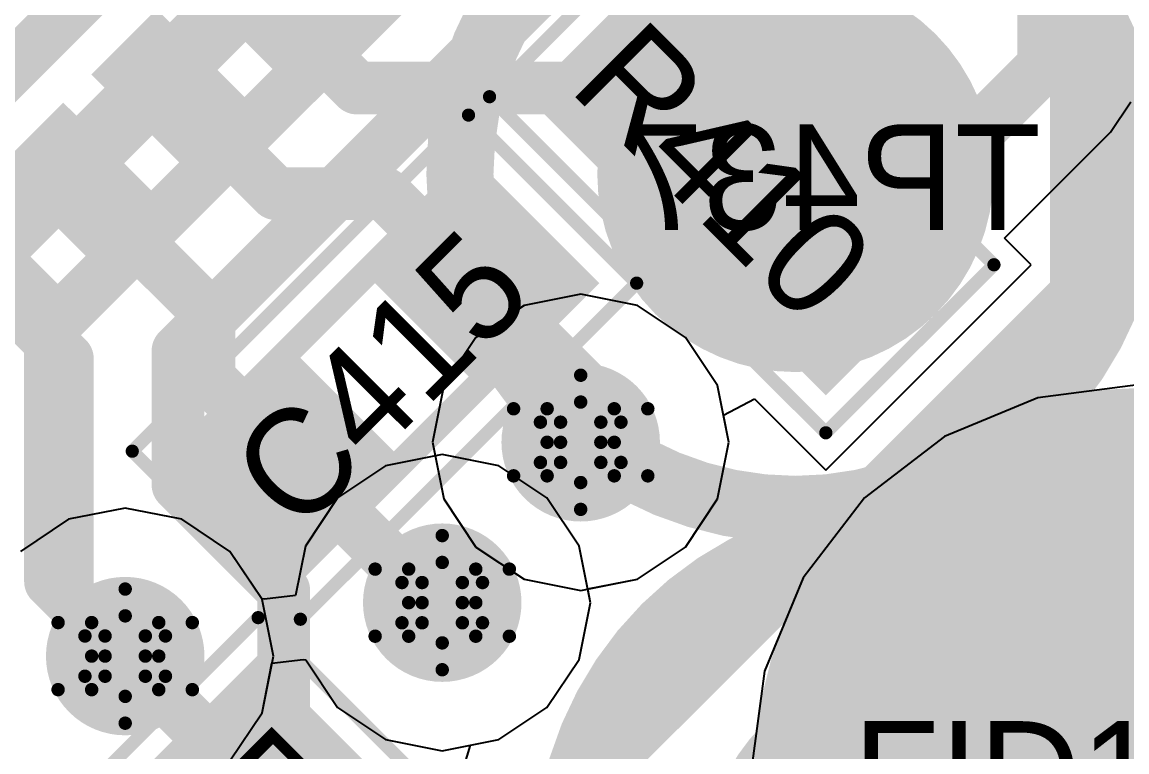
# Model space of a CAD drawing. Header units: millimetres. Extents: x 5 to 399, y 5 to 287.
# Drawn here: x 222.381 to 226.563, y 139.399 to 142.163 of the extents above; entities that cross this region are included whole.
import ezdxf

# ---------------------------------------------------------------- set-up
doc = ezdxf.new("R2010")
doc.units = ezdxf.units.MM
for name, color, linetype in [('BottomLayer', 5, 'Continuous'), ('BottomOverlay', 54, 'Continuous'), ('BottomPaste', 16, 'Continuous'), ('BottomSolder', 6, 'Continuous'), ('DrillDrawing', 1, 'Continuous'), ('DrillGuide', 244, 'Continuous'), ('Mechanical13', 56, 'Continuous'), ('MidLayer1', 16, 'Continuous'), ('MidLayer2', 76, 'Continuous'), ('MultiLayer', 9, 'Continuous'), ('TopLayer', 1, 'Continuous'), ('TopOverlay', 2, 'Continuous'), ('TopPaste', 8, 'Continuous'), ('TopSolder', 216, 'Continuous'), ('ViaHoleLayer', 16, 'Continuous')]:
    doc.layers.add(name, color=color, linetype=linetype)

# ---------------------------------------------------------------- blocks, each defined once
blk = doc.blocks.new('TP1_5MM_B_18')
at = {"layer": 'BottomLayer', "const_width": 0.75}
blk.add_lwpolyline([(-0.375, 0, 1), (0.375, 0, 1)], format="xyb", close=True, dxfattribs=at)
at = {"layer": 'BottomOverlay'}
for points, const_width in [([(1.27, 0, 1), (-1.27, 0, 1)], 0.254), ([(-1.3335, 0, 1), (-1.2065, 0, 1)], 0.127), ([(1.2065, 0, 1), (1.3335, 0, 1)], 0.127)]:
    blk.add_lwpolyline(points, format="xyb", close=True, dxfattribs=dict(at, const_width=const_width))
at = {"layer": 'BottomPaste', "const_width": 0.75}
blk.add_lwpolyline([(-0.375, 0, 1), (0.375, 0, 1)], format="xyb", close=True, dxfattribs=at)
at = {"layer": 'BottomSolder', "const_width": 0.75}
blk.add_lwpolyline([(-0.375, 0, 1), (0.375, 0, 1)], format="xyb", close=True, dxfattribs=at)
blk = doc.blocks.new('TP1_5MM_B_19')
at = {"layer": 'BottomLayer', "const_width": 0.75}
blk.add_lwpolyline([(-0.375, 0, 1), (0.375, 0, 1)], format="xyb", close=True, dxfattribs=at)
at = {"layer": 'BottomOverlay'}
for points, const_width in [([(1.27, 0, 1), (-1.27, 0, 1)], 0.254), ([(-1.3335, 0, 1), (-1.2065, 0, 1)], 0.127), ([(1.2065, 0, 1), (1.3335, 0, 1)], 0.127)]:
    blk.add_lwpolyline(points, format="xyb", close=True, dxfattribs=dict(at, const_width=const_width))
at = {"layer": 'BottomPaste', "const_width": 0.75}
blk.add_lwpolyline([(-0.375, 0, 1), (0.375, 0, 1)], format="xyb", close=True, dxfattribs=at)
at = {"layer": 'BottomSolder', "const_width": 0.75}
blk.add_lwpolyline([(-0.375, 0, 1), (0.375, 0, 1)], format="xyb", close=True, dxfattribs=at)
blk = doc.blocks.new('0402_R_22')
at = {"layer": 'Mechanical13', "const_width": 0.1}
for points in [[(0.55, 0.3), (-0.55, 0.3)], [(-0.55, 0.3), (-0.55, -0.3)], [(0.55, 0.3), (0.55, -0.3)], [(0.55, -0.3), (-0.55, -0.3)]]:
    blk.add_lwpolyline(points, dxfattribs=at)
at = {"layer": 'Mechanical13', "const_width": 0.05}
for points in [[(-0.575, 0.3, 1), (-0.525, 0.3, 1)], [(-0.575, 0.3, 1), (-0.525, 0.3, 1)], [(0.525, 0.3, 1), (0.575, 0.3, 1)], [(0.525, 0.3, 1), (0.575, 0.3, 1)], [(-0.575, -0.3, 1), (-0.525, -0.3, 1)], [(-0.575, -0.3, 1), (-0.525, -0.3, 1)], [(0.525, -0.3, 1), (0.575, -0.3, 1)], [(0.525, -0.3, 1), (0.575, -0.3, 1)]]:
    blk.add_lwpolyline(points, format="xyb", close=True, dxfattribs=at)
at = {"layer": 'TopLayer'}
for points in [[(-0.25, -0.3), (-0.25, 0.3), (-0.75, -0.3), (-0.75, 0.3)], [(0.75, -0.3), (0.75, 0.3), (0.25, -0.3), (0.25, 0.3)]]:
    blk.add_solid(points, dxfattribs=at)
at = {"layer": 'TopOverlay', "const_width": 0.05}
for points in [[(0.9, 0.45), (-0.9, 0.45)], [(-0.9, 0.45), (-0.9, -0.45)], [(0.9, 0.45), (0.9, -0.45)], [(0.9, -0.45), (-0.9, -0.45)]]:
    blk.add_lwpolyline(points, dxfattribs=at)
at = {"layer": 'TopOverlay', "const_width": 0.025}
for points in [[(-0.9125, 0.45, 1), (-0.8875, 0.45, 1)], [(-0.9125, 0.45, 1), (-0.8875, 0.45, 1)], [(0.8875, 0.45, 1), (0.9125, 0.45, 1)], [(0.8875, 0.45, 1), (0.9125, 0.45, 1)], [(-0.9125, -0.45, 1), (-0.8875, -0.45, 1)], [(-0.9125, -0.45, 1), (-0.8875, -0.45, 1)], [(0.8875, -0.45, 1), (0.9125, -0.45, 1)], [(0.8875, -0.45, 1), (0.9125, -0.45, 1)]]:
    blk.add_lwpolyline(points, format="xyb", close=True, dxfattribs=at)
at = {"layer": 'TopPaste'}
for points in [[(-0.25, -0.3), (-0.25, 0.3), (-0.75, -0.3), (-0.75, 0.3)], [(0.75, -0.3), (0.75, 0.3), (0.25, -0.3), (0.25, 0.3)]]:
    blk.add_solid(points, dxfattribs=at)
at = {"layer": 'TopSolder'}
for points in [[(-0.2, -0.35), (-0.2, 0.35), (-0.8, -0.35), (-0.8, 0.35)], [(0.8, -0.35), (0.8, 0.35), (0.2, -0.35), (0.2, 0.35)]]:
    blk.add_solid(points, dxfattribs=at)
blk = doc.blocks.new('0402_R_23')
at = {"layer": 'Mechanical13', "const_width": 0.1}
for points in [[(-0.55, 0.3), (0.55, 0.3)], [(-0.55, -0.3), (-0.55, 0.3)], [(0.55, -0.3), (0.55, 0.3)], [(-0.55, -0.3), (0.55, -0.3)]]:
    blk.add_lwpolyline(points, dxfattribs=at)
at = {"layer": 'Mechanical13', "const_width": 0.05}
for points in [[(-0.575, 0.3, 1), (-0.525, 0.3, 1)], [(-0.575, 0.3, 1), (-0.525, 0.3, 1)], [(0.525, 0.3, 1), (0.575, 0.3, 1)], [(0.525, 0.3, 1), (0.575, 0.3, 1)], [(-0.575, -0.3, 1), (-0.525, -0.3, 1)], [(-0.575, -0.3, 1), (-0.525, -0.3, 1)], [(0.525, -0.3, 1), (0.575, -0.3, 1)], [(0.525, -0.3, 1), (0.575, -0.3, 1)]]:
    blk.add_lwpolyline(points, format="xyb", close=True, dxfattribs=at)
at = {"layer": 'TopLayer'}
for points in [[(-0.25, -0.3), (-0.25, 0.3), (-0.75, -0.3), (-0.75, 0.3)], [(0.75, -0.3), (0.75, 0.3), (0.25, -0.3), (0.25, 0.3)]]:
    blk.add_solid(points, dxfattribs=at)
at = {"layer": 'TopOverlay', "const_width": 0.05}
for points in [[(-0.9, 0.45), (0.9, 0.45)], [(-0.9, -0.45), (-0.9, 0.45)], [(0.9, -0.45), (0.9, 0.45)], [(-0.9, -0.45), (0.9, -0.45)]]:
    blk.add_lwpolyline(points, dxfattribs=at)
at = {"layer": 'TopOverlay', "const_width": 0.025}
for points in [[(-0.9125, 0.45, 1), (-0.8875, 0.45, 1)], [(-0.9125, 0.45, 1), (-0.8875, 0.45, 1)], [(0.8875, 0.45, 1), (0.9125, 0.45, 1)], [(0.8875, 0.45, 1), (0.9125, 0.45, 1)], [(-0.9125, -0.45, 1), (-0.8875, -0.45, 1)], [(-0.9125, -0.45, 1), (-0.8875, -0.45, 1)], [(0.8875, -0.45, 1), (0.9125, -0.45, 1)], [(0.8875, -0.45, 1), (0.9125, -0.45, 1)]]:
    blk.add_lwpolyline(points, format="xyb", close=True, dxfattribs=at)
at = {"layer": 'TopPaste'}
for points in [[(-0.25, -0.3), (-0.25, 0.3), (-0.75, -0.3), (-0.75, 0.3)], [(0.75, -0.3), (0.75, 0.3), (0.25, -0.3), (0.25, 0.3)]]:
    blk.add_solid(points, dxfattribs=at)
at = {"layer": 'TopSolder'}
for points in [[(-0.2, -0.35), (-0.2, 0.35), (-0.8, -0.35), (-0.8, 0.35)], [(0.8, -0.35), (0.8, 0.35), (0.2, -0.35), (0.2, 0.35)]]:
    blk.add_solid(points, dxfattribs=at)
blk = doc.blocks.new('FID_1_1___79')
at = {"layer": 'TopLayer', "const_width": 0.55}
blk.add_lwpolyline([(-0.275, 0, 1), (0.275, 0, 1)], format="xyb", close=True, dxfattribs=at)
at = {"layer": 'TopSolder', "const_width": 1.45}
blk.add_lwpolyline([(-0.725, 0, 1), (0.725, 0, 1)], format="xyb", close=True, dxfattribs=at)
blk = doc.blocks.new('0402_C_82')
at = {"layer": 'Mechanical13', "const_width": 0.1}
for points in [[(-0.55, -0.3), (-0.55, 0.3)], [(0.55, 0.3), (-0.55, 0.3)], [(0.55, -0.3), (0.55, 0.3)], [(0.55, -0.3), (-0.55, -0.3)]]:
    blk.add_lwpolyline(points, dxfattribs=at)
at = {"layer": 'Mechanical13', "const_width": 0.05}
for points in [[(-0.575, 0.3, 1), (-0.525, 0.3, 1)], [(-0.575, 0.3, 1), (-0.525, 0.3, 1)], [(0.525, 0.3, 1), (0.575, 0.3, 1)], [(0.525, 0.3, 1), (0.575, 0.3, 1)], [(-0.575, -0.3, 1), (-0.525, -0.3, 1)], [(-0.575, -0.3, 1), (-0.525, -0.3, 1)], [(0.525, -0.3, 1), (0.575, -0.3, 1)], [(0.525, -0.3, 1), (0.575, -0.3, 1)]]:
    blk.add_lwpolyline(points, format="xyb", close=True, dxfattribs=at)
at = {"layer": 'TopLayer'}
for points in [[(-0.25, -0.3), (-0.25, 0.3), (-0.75, -0.3), (-0.75, 0.3)], [(0.75, -0.3), (0.75, 0.3), (0.25, -0.3), (0.25, 0.3)]]:
    blk.add_solid(points, dxfattribs=at)
at = {"layer": 'TopOverlay', "const_width": 0.05}
for points in [[(0.9, 0.45), (-0.9, 0.45)], [(-0.9, -0.45), (-0.9, 0.45)], [(0.9, -0.45), (0.9, 0.45)], [(0.9, -0.45), (-0.9, -0.45)]]:
    blk.add_lwpolyline(points, dxfattribs=at)
at = {"layer": 'TopOverlay', "const_width": 0.025}
for points in [[(-0.9125, 0.45, 1), (-0.8875, 0.45, 1)], [(-0.9125, 0.45, 1), (-0.8875, 0.45, 1)], [(0.8875, 0.45, 1), (0.9125, 0.45, 1)], [(0.8875, 0.45, 1), (0.9125, 0.45, 1)], [(-0.9125, -0.45, 1), (-0.8875, -0.45, 1)], [(-0.9125, -0.45, 1), (-0.8875, -0.45, 1)], [(0.8875, -0.45, 1), (0.9125, -0.45, 1)], [(0.8875, -0.45, 1), (0.9125, -0.45, 1)]]:
    blk.add_lwpolyline(points, format="xyb", close=True, dxfattribs=at)
at = {"layer": 'TopPaste'}
for points in [[(-0.25, -0.3), (-0.25, 0.3), (-0.75, -0.3), (-0.75, 0.3)], [(0.75, -0.3), (0.75, 0.3), (0.25, -0.3), (0.25, 0.3)]]:
    blk.add_solid(points, dxfattribs=at)
at = {"layer": 'TopSolder'}
for points in [[(-0.2, -0.35), (-0.2, 0.35), (-0.8, -0.35), (-0.8, 0.35)], [(0.8, -0.35), (0.8, 0.35), (0.2, -0.35), (0.2, 0.35)]]:
    blk.add_solid(points, dxfattribs=at)
blk = doc.blocks.new('TMC_QFN40_0_5_6_0X6_0_176')
at = {"layer": 'Mechanical13', "const_width": 0.15}
blk.add_lwpolyline([(-3, -3), (3, -3)], dxfattribs=at)
at = {"layer": 'TopLayer'}
for points in [[(-2.275, -2.275), (2.275, -2.275), (-2.275, 2.275), (2.275, 2.275)], [(-0.625, -3.2), (-0.625, -2.8), (-0.875, -3.2), (-0.875, -2.8)], [(-0.125, -3.2), (-0.125, -2.8), (-0.375, -3.2), (-0.375, -2.8)], [(0.375, -3.2), (0.375, -2.8), (0.125, -3.2), (0.125, -2.8)], [(0.875, -3.2), (0.875, -2.8), (0.625, -3.2), (0.625, -2.8)]]:
    blk.add_solid(points, dxfattribs=at)
at = {"layer": 'TopPaste'}
for points in [[(-0.625, -3.2), (-0.625, -2.8), (-0.875, -3.2), (-0.875, -2.8)], [(-0.125, -3.2), (-0.125, -2.8), (-0.375, -3.2), (-0.375, -2.8)], [(0.375, -3.2), (0.375, -2.8), (0.125, -3.2), (0.125, -2.8)], [(0.875, -3.2), (0.875, -2.8), (0.625, -3.2), (0.625, -2.8)]]:
    blk.add_solid(points, dxfattribs=at)
at = {"layer": 'TopSolder'}
for points in [[(-2.325, -2.325), (2.325, -2.325), (-2.325, 2.325), (2.325, 2.325)], [(-0.575, -3.25), (-0.575, -2.75), (-0.925, -3.25), (-0.925, -2.75)], [(-0.075, -3.25), (-0.075, -2.75), (-0.425, -3.25), (-0.425, -2.75)], [(0.425, -3.25), (0.425, -2.75), (0.075, -3.25), (0.075, -2.75)], [(0.925, -3.25), (0.925, -2.75), (0.575, -3.25), (0.575, -2.75)]]:
    blk.add_solid(points, dxfattribs=at)

msp = doc.modelspace()

# ---------------------------------------------------------------- linework, layer by layer
at = {"layer": 'BottomLayer', "const_width": 0.2}
for points in [[(221.689, 141.335), (223.6766, 143.3226)], [(222.089, 141.1693), (224.0766, 143.1569)], [(222.489, 141.0036), (224.4766, 142.9912)], [(222.9716, 140.9186), (224.8766, 142.8236)], [(225.4862, 141.7656), (225.4862, 142.7308)], [(226.3718, 141.1354), (226.3718, 142.4123)], [(225.3084, 141.5878), (225.4862, 141.7656)], [(223.5096, 138.2732), (226.3718, 141.1354)], [(222.489, 140.0446), (222.489, 141.0036)], [(222.9716, 140.4106), (222.9716, 140.9186)], [(222.9716, 140.4106), (223.3715, 140.0106)], [(222.489, 140.0446), (222.7715, 139.7621)], [(223.3715, 139.5136), (223.3715, 140.0106)], [(222.9311, 139.0732), (223.3715, 139.5136)]]:
    msp.add_lwpolyline(points, dxfattribs=at)
at = {"layer": 'BottomLayer'}
for points, const_width in [([(225.4362, 141.7656, 1), (225.5362, 141.7656, 1)], 0.1), ([(225.4362, 141.7656, 1), (225.5362, 141.7656, 1)], 0.1), ([(225.2584, 141.5878, 1), (225.3584, 141.5878, 1)], 0.1), ([(226.3218, 141.1354, 1), (226.4218, 141.1354, 1)], 0.1), ([(226.3218, 141.1354, 1), (226.4218, 141.1354, 1)], 0.1), ([(222.439, 141.0036, 1), (222.539, 141.0036, 1)], 0.1), ([(222.439, 141.0036, 1), (222.539, 141.0036, 1)], 0.1), ([(222.9216, 140.9186, 1), (223.0216, 140.9186, 1)], 0.1), ([(222.9216, 140.9186, 1), (223.0216, 140.9186, 1)], 0.1), ([(224.3456, 140.5718, 1), (224.6456, 140.5718, 1)], 0.3), ([(222.9216, 140.4106, 1), (223.0216, 140.4106, 1)], 0.1), ([(222.9216, 140.4106, 1), (223.0216, 140.4106, 1)], 0.1), ([(223.8215, 139.9645, 1), (224.1215, 139.9645, 1)], 0.3), ([(222.439, 140.0446, 1), (222.539, 140.0446, 1)], 0.1), ([(222.439, 140.0446, 1), (222.539, 140.0446, 1)], 0.1), ([(223.3215, 140.0106, 1), (223.4215, 140.0106, 1)], 0.1), ([(223.3215, 140.0106, 1), (223.4215, 140.0106, 1)], 0.1), ([(222.6215, 139.7621, 1), (222.9215, 139.7621, 1)], 0.3), ([(222.7215, 139.7621, 1), (222.8215, 139.7621, 1)], 0.1), ([(223.3215, 139.5136, 1), (223.4215, 139.5136, 1)], 0.1), ([(223.3215, 139.5136, 1), (223.4215, 139.5136, 1)], 0.1)]:
    msp.add_lwpolyline(points, format="xyb", close=True, dxfattribs=dict(at, const_width=const_width))
at = {"layer": 'DrillDrawing', "const_width": 0.0508}
for points in [[(224.3686, 140.6988), (224.4956, 140.8258)], [(224.4956, 140.8258), (224.6226, 140.6988)], [(224.2416, 140.6988), (224.3686, 140.5718)], [(224.2416, 140.6988), (224.3686, 140.6988)], [(224.4194, 140.648), (224.4956, 140.7242)], [(224.4956, 140.7242), (224.5718, 140.648)], [(224.6226, 140.6988), (224.7496, 140.6988)], [(224.6226, 140.5718), (224.7496, 140.6988)], [(224.3432, 140.648), (224.4194, 140.5718)], [(224.3432, 140.648), (224.4194, 140.648)], [(224.5718, 140.648), (224.648, 140.648)], [(224.5718, 140.5718), (224.648, 140.648)], [(224.2416, 140.4448), (224.3686, 140.5718)], [(224.3432, 140.4956), (224.4194, 140.5718)], [(224.5718, 140.5718), (224.648, 140.4956)], [(224.6226, 140.5718), (224.7496, 140.4448)], [(224.3432, 140.4956), (224.4194, 140.4956)], [(224.4194, 140.4956), (224.4956, 140.4194)], [(224.4956, 140.4194), (224.5718, 140.4956)], [(224.5718, 140.4956), (224.648, 140.4956)], [(224.2416, 140.4448), (224.3686, 140.4448)], [(224.3686, 140.4448), (224.4956, 140.3178)], [(224.4956, 140.3178), (224.6226, 140.4448)], [(224.6226, 140.4448), (224.7496, 140.4448)], [(223.8445, 140.0915), (223.9715, 140.2185)], [(223.9715, 140.2185), (224.0985, 140.0915)], [(223.8953, 140.0407), (223.9715, 140.1169)], [(223.9715, 140.1169), (224.0477, 140.0407)], [(223.7175, 140.0915), (223.8445, 139.9645)], [(223.7175, 140.0915), (223.8445, 140.0915)], [(224.0985, 140.0915), (224.2255, 140.0915)], [(224.0985, 139.9645), (224.2255, 140.0915)], [(223.8191, 140.0407), (223.8953, 139.9645)], [(223.8191, 140.0407), (223.8953, 140.0407)], [(224.0477, 140.0407), (224.1239, 140.0407)], [(224.0477, 139.9645), (224.1239, 140.0407)], [(222.6445, 139.8891), (222.7715, 140.0161)], [(222.7715, 140.0161), (222.8985, 139.8891)], [(223.7175, 139.8375), (223.8445, 139.9645)], [(223.8191, 139.8883), (223.8953, 139.9645)], [(224.0477, 139.9645), (224.1239, 139.8883)], [(224.0985, 139.9645), (224.2255, 139.8375)], [(222.6953, 139.8383), (222.7715, 139.9145)], [(222.7715, 139.9145), (222.8477, 139.8383)], [(222.5175, 139.8891), (222.6445, 139.7621)], [(222.5175, 139.8891), (222.6445, 139.8891)], [(222.8985, 139.8891), (223.0255, 139.8891)], [(222.8985, 139.7621), (223.0255, 139.8891)], [(223.8191, 139.8883), (223.8953, 139.8883)], [(223.8953, 139.8883), (223.9715, 139.8121)], [(223.9715, 139.8121), (224.0477, 139.8883)], [(224.0477, 139.8883), (224.1239, 139.8883)], [(222.6191, 139.8383), (222.6953, 139.7621)], [(222.6191, 139.8383), (222.6953, 139.8383)], [(222.8477, 139.8383), (222.9239, 139.8383)], [(222.8477, 139.7621), (222.9239, 139.8383)], [(223.7175, 139.8375), (223.8445, 139.8375)], [(223.8445, 139.8375), (223.9715, 139.7105)], [(223.9715, 139.7105), (224.0985, 139.8375)], [(224.0985, 139.8375), (224.2255, 139.8375)], [(222.5175, 139.6351), (222.6445, 139.7621)], [(222.6191, 139.6859), (222.6953, 139.7621)], [(222.8477, 139.7621), (222.9239, 139.6859)], [(222.8985, 139.7621), (223.0255, 139.6351)], [(222.6191, 139.6859), (222.6953, 139.6859)], [(222.6953, 139.6859), (222.7715, 139.6097)], [(222.7715, 139.6097), (222.8477, 139.6859)], [(222.8477, 139.6859), (222.9239, 139.6859)], [(222.5175, 139.6351), (222.6445, 139.6351)], [(222.6445, 139.6351), (222.7715, 139.5081)], [(222.7715, 139.5081), (222.8985, 139.6351)], [(222.8985, 139.6351), (223.0255, 139.6351)]]:
    msp.add_lwpolyline(points, dxfattribs=at)
at = {"layer": 'DrillDrawing', "const_width": 0.0254}
for points in [[(224.4829, 140.8258, 1), (224.5083, 140.8258, 1)], [(224.4829, 140.8258, 1), (224.5083, 140.8258, 1)], [(224.2289, 140.6988, 1), (224.2543, 140.6988, 1)], [(224.2289, 140.6988, 1), (224.2543, 140.6988, 1)], [(224.3559, 140.6988, 1), (224.3813, 140.6988, 1)], [(224.3559, 140.6988, 1), (224.3813, 140.6988, 1)], [(224.4829, 140.7242, 1), (224.5083, 140.7242, 1)], [(224.4829, 140.7242, 1), (224.5083, 140.7242, 1)], [(224.6099, 140.6988, 1), (224.6353, 140.6988, 1)], [(224.6099, 140.6988, 1), (224.6353, 140.6988, 1)], [(224.7369, 140.6988, 1), (224.7623, 140.6988, 1)], [(224.7369, 140.6988, 1), (224.7623, 140.6988, 1)], [(224.3305, 140.648, 1), (224.3559, 140.648, 1)], [(224.3305, 140.648, 1), (224.3559, 140.648, 1)], [(224.4067, 140.648, 1), (224.4321, 140.648, 1)], [(224.4067, 140.648, 1), (224.4321, 140.648, 1)], [(224.5591, 140.648, 1), (224.5845, 140.648, 1)], [(224.5591, 140.648, 1), (224.5845, 140.648, 1)], [(224.6353, 140.648, 1), (224.6607, 140.648, 1)], [(224.6353, 140.648, 1), (224.6607, 140.648, 1)], [(224.3559, 140.5718, 1), (224.3813, 140.5718, 1)], [(224.3559, 140.5718, 1), (224.3813, 140.5718, 1)], [(224.4067, 140.5718, 1), (224.4321, 140.5718, 1)], [(224.4067, 140.5718, 1), (224.4321, 140.5718, 1)], [(224.5591, 140.5718, 1), (224.5845, 140.5718, 1)], [(224.5591, 140.5718, 1), (224.5845, 140.5718, 1)], [(224.6099, 140.5718, 1), (224.6353, 140.5718, 1)], [(224.6099, 140.5718, 1), (224.6353, 140.5718, 1)], [(224.3305, 140.4956, 1), (224.3559, 140.4956, 1)], [(224.3305, 140.4956, 1), (224.3559, 140.4956, 1)], [(224.4067, 140.4956, 1), (224.4321, 140.4956, 1)], [(224.4067, 140.4956, 1), (224.4321, 140.4956, 1)], [(224.5591, 140.4956, 1), (224.5845, 140.4956, 1)], [(224.5591, 140.4956, 1), (224.5845, 140.4956, 1)], [(224.6353, 140.4956, 1), (224.6607, 140.4956, 1)], [(224.6353, 140.4956, 1), (224.6607, 140.4956, 1)], [(224.2289, 140.4448, 1), (224.2543, 140.4448, 1)], [(224.2289, 140.4448, 1), (224.2543, 140.4448, 1)], [(224.3559, 140.4448, 1), (224.3813, 140.4448, 1)], [(224.3559, 140.4448, 1), (224.3813, 140.4448, 1)], [(224.6099, 140.4448, 1), (224.6353, 140.4448, 1)], [(224.6099, 140.4448, 1), (224.6353, 140.4448, 1)], [(224.7369, 140.4448, 1), (224.7623, 140.4448, 1)], [(224.7369, 140.4448, 1), (224.7623, 140.4448, 1)], [(224.4829, 140.4194, 1), (224.5083, 140.4194, 1)], [(224.4829, 140.4194, 1), (224.5083, 140.4194, 1)], [(224.4829, 140.3178, 1), (224.5083, 140.3178, 1)], [(224.4829, 140.3178, 1), (224.5083, 140.3178, 1)], [(223.9588, 140.2185, 1), (223.9842, 140.2185, 1)], [(223.9588, 140.2185, 1), (223.9842, 140.2185, 1)], [(223.9588, 140.1169, 1), (223.9842, 140.1169, 1)], [(223.9588, 140.1169, 1), (223.9842, 140.1169, 1)], [(223.7048, 140.0915, 1), (223.7302, 140.0915, 1)], [(223.7048, 140.0915, 1), (223.7302, 140.0915, 1)], [(223.8318, 140.0915, 1), (223.8572, 140.0915, 1)], [(223.8318, 140.0915, 1), (223.8572, 140.0915, 1)], [(224.0858, 140.0915, 1), (224.1112, 140.0915, 1)], [(224.0858, 140.0915, 1), (224.1112, 140.0915, 1)], [(224.2128, 140.0915, 1), (224.2382, 140.0915, 1)], [(224.2128, 140.0915, 1), (224.2382, 140.0915, 1)], [(223.8064, 140.0407, 1), (223.8318, 140.0407, 1)], [(223.8064, 140.0407, 1), (223.8318, 140.0407, 1)], [(223.8826, 140.0407, 1), (223.908, 140.0407, 1)], [(223.8826, 140.0407, 1), (223.908, 140.0407, 1)], [(224.035, 140.0407, 1), (224.0604, 140.0407, 1)], [(224.035, 140.0407, 1), (224.0604, 140.0407, 1)], [(224.1112, 140.0407, 1), (224.1366, 140.0407, 1)], [(224.1112, 140.0407, 1), (224.1366, 140.0407, 1)], [(222.7588, 140.0161, 1), (222.7842, 140.0161, 1)], [(222.7588, 140.0161, 1), (222.7842, 140.0161, 1)], [(223.8318, 139.9645, 1), (223.8572, 139.9645, 1)], [(223.8318, 139.9645, 1), (223.8572, 139.9645, 1)], [(223.8826, 139.9645, 1), (223.908, 139.9645, 1)], [(223.8826, 139.9645, 1), (223.908, 139.9645, 1)], [(224.035, 139.9645, 1), (224.0604, 139.9645, 1)], [(224.035, 139.9645, 1), (224.0604, 139.9645, 1)], [(224.0858, 139.9645, 1), (224.1112, 139.9645, 1)], [(224.0858, 139.9645, 1), (224.1112, 139.9645, 1)], [(222.7588, 139.9145, 1), (222.7842, 139.9145, 1)], [(222.7588, 139.9145, 1), (222.7842, 139.9145, 1)], [(222.5048, 139.8891, 1), (222.5302, 139.8891, 1)], [(222.5048, 139.8891, 1), (222.5302, 139.8891, 1)], [(222.6318, 139.8891, 1), (222.6572, 139.8891, 1)], [(222.6318, 139.8891, 1), (222.6572, 139.8891, 1)], [(222.8858, 139.8891, 1), (222.9112, 139.8891, 1)], [(222.8858, 139.8891, 1), (222.9112, 139.8891, 1)], [(223.0128, 139.8891, 1), (223.0382, 139.8891, 1)], [(223.0128, 139.8891, 1), (223.0382, 139.8891, 1)], [(223.8064, 139.8883, 1), (223.8318, 139.8883, 1)], [(223.8064, 139.8883, 1), (223.8318, 139.8883, 1)], [(223.8826, 139.8883, 1), (223.908, 139.8883, 1)], [(223.8826, 139.8883, 1), (223.908, 139.8883, 1)], [(224.035, 139.8883, 1), (224.0604, 139.8883, 1)], [(224.035, 139.8883, 1), (224.0604, 139.8883, 1)], [(224.1112, 139.8883, 1), (224.1366, 139.8883, 1)], [(224.1112, 139.8883, 1), (224.1366, 139.8883, 1)], [(222.6064, 139.8383, 1), (222.6318, 139.8383, 1)], [(222.6064, 139.8383, 1), (222.6318, 139.8383, 1)], [(222.6826, 139.8383, 1), (222.708, 139.8383, 1)], [(222.6826, 139.8383, 1), (222.708, 139.8383, 1)], [(222.835, 139.8383, 1), (222.8604, 139.8383, 1)], [(222.835, 139.8383, 1), (222.8604, 139.8383, 1)], [(222.9112, 139.8383, 1), (222.9366, 139.8383, 1)], [(222.9112, 139.8383, 1), (222.9366, 139.8383, 1)], [(223.7048, 139.8375, 1), (223.7302, 139.8375, 1)], [(223.7048, 139.8375, 1), (223.7302, 139.8375, 1)], [(223.8318, 139.8375, 1), (223.8572, 139.8375, 1)], [(223.8318, 139.8375, 1), (223.8572, 139.8375, 1)], [(224.0858, 139.8375, 1), (224.1112, 139.8375, 1)], [(224.0858, 139.8375, 1), (224.1112, 139.8375, 1)], [(224.2128, 139.8375, 1), (224.2382, 139.8375, 1)], [(224.2128, 139.8375, 1), (224.2382, 139.8375, 1)], [(223.9588, 139.8121, 1), (223.9842, 139.8121, 1)], [(223.9588, 139.8121, 1), (223.9842, 139.8121, 1)], [(222.6318, 139.7621, 1), (222.6572, 139.7621, 1)], [(222.6318, 139.7621, 1), (222.6572, 139.7621, 1)], [(222.6826, 139.7621, 1), (222.708, 139.7621, 1)], [(222.6826, 139.7621, 1), (222.708, 139.7621, 1)], [(222.835, 139.7621, 1), (222.8604, 139.7621, 1)], [(222.835, 139.7621, 1), (222.8604, 139.7621, 1)], [(222.8858, 139.7621, 1), (222.9112, 139.7621, 1)], [(222.8858, 139.7621, 1), (222.9112, 139.7621, 1)], [(223.9588, 139.7105, 1), (223.9842, 139.7105, 1)], [(223.9588, 139.7105, 1), (223.9842, 139.7105, 1)], [(222.6064, 139.6859, 1), (222.6318, 139.6859, 1)], [(222.6064, 139.6859, 1), (222.6318, 139.6859, 1)], [(222.6826, 139.6859, 1), (222.708, 139.6859, 1)], [(222.6826, 139.6859, 1), (222.708, 139.6859, 1)], [(222.835, 139.6859, 1), (222.8604, 139.6859, 1)], [(222.835, 139.6859, 1), (222.8604, 139.6859, 1)], [(222.9112, 139.6859, 1), (222.9366, 139.6859, 1)], [(222.9112, 139.6859, 1), (222.9366, 139.6859, 1)], [(222.5048, 139.6351, 1), (222.5302, 139.6351, 1)], [(222.5048, 139.6351, 1), (222.5302, 139.6351, 1)], [(222.6318, 139.6351, 1), (222.6572, 139.6351, 1)], [(222.6318, 139.6351, 1), (222.6572, 139.6351, 1)], [(222.7588, 139.6097, 1), (222.7842, 139.6097, 1)], [(222.7588, 139.6097, 1), (222.7842, 139.6097, 1)], [(222.8858, 139.6351, 1), (222.9112, 139.6351, 1)], [(222.8858, 139.6351, 1), (222.9112, 139.6351, 1)], [(223.0128, 139.6351, 1), (223.0382, 139.6351, 1)], [(223.0128, 139.6351, 1), (223.0382, 139.6351, 1)], [(222.7588, 139.5081, 1), (222.7842, 139.5081, 1)], [(222.7588, 139.5081, 1), (222.7842, 139.5081, 1)]]:
    msp.add_lwpolyline(points, format="xyb", close=True, dxfattribs=at)
at = {"layer": 'DrillGuide', "const_width": 0.125}
for points in [[(224.4331, 140.5718, 1), (224.5581, 140.5718, 1)], [(223.909, 139.9645, 1), (224.034, 139.9645, 1)], [(222.709, 139.7621, 1), (222.834, 139.7621, 1)]]:
    msp.add_lwpolyline(points, format="xyb", close=True, dxfattribs=at)
at = {"layer": 'MidLayer1'}
for p, q in [((223.9715, 140.5253), (223.7569, 140.4826)), ((224.1861, 140.4826), (223.9715, 140.5253)), ((223.7569, 140.4826), (223.575, 140.361)), ((224.368, 140.361), (224.1861, 140.4826)), ((223.575, 140.361), (223.4534, 140.1791)), ((224.4896, 140.1791), (224.368, 140.361)), ((222.7715, 140.3229), (222.5569, 140.2802)), ((222.9861, 140.2802), (222.7715, 140.3229)), ((222.5569, 140.2802), (222.375, 140.1586)), ((223.168, 140.1586), (222.9861, 140.2802)), ((223.4534, 140.1791), (223.4161, 139.9916)), ((224.5323, 139.9645), (224.4896, 140.1791)), ((223.2883, 139.9787), (223.168, 140.1586)), ((223.2982, 139.9777), (223.2883, 139.9787)), ((223.4161, 139.9916), (223.2982, 139.9777)), ((224.4896, 139.7499), (224.5323, 139.9645)), ((223.2896, 139.5475), (223.3269, 139.735)), ((223.3269, 139.735), (223.4448, 139.7489)), ((223.4448, 139.7489), (223.4547, 139.7479)), ((223.4547, 139.7479), (223.575, 139.568)), ((224.368, 139.568), (224.4896, 139.7499)), ((223.168, 139.3656), (223.2896, 139.5475)), ((223.575, 139.568), (223.7569, 139.4464)), ((224.1861, 139.4464), (224.368, 139.568)), ((223.7569, 139.4464), (223.9715, 139.4037)), ((223.9715, 139.4037), (224.1861, 139.4464))]:
    msp.add_line(p, q, dxfattribs=at)
at = {"layer": 'MidLayer1', "const_width": 0.3}
for points in [[(224.3456, 140.5718, 1), (224.6456, 140.5718, 1)], [(223.8215, 139.9645, 1), (224.1215, 139.9645, 1)], [(222.6215, 139.7621, 1), (222.9215, 139.7621, 1)]]:
    msp.add_lwpolyline(points, format="xyb", close=True, dxfattribs=at)
at = {"layer": 'MidLayer2'}
for p, q in [((224.4956, 141.1326), (224.281, 141.0899)), ((224.7102, 141.0899), (224.4956, 141.1326)), ((224.281, 141.0899), (224.0991, 140.9683)), ((224.8921, 140.9683), (224.7102, 141.0899)), ((224.0991, 140.9683), (223.9775, 140.7864)), ((225.0137, 140.7864), (224.8921, 140.9683)), ((223.9775, 140.7864), (223.9348, 140.5718)), ((225.0564, 140.5718), (225.0137, 140.7864)), ((223.9348, 140.5718), (223.9775, 140.3572)), ((225.0137, 140.3572), (225.0564, 140.5718)), ((223.9775, 140.3572), (224.0991, 140.1753)), ((224.8921, 140.1753), (225.0137, 140.3572)), ((222.7715, 140.3229), (222.5569, 140.2802)), ((222.9861, 140.2802), (222.7715, 140.3229)), ((222.5569, 140.2802), (222.375, 140.1586)), ((223.168, 140.1586), (222.9861, 140.2802)), ((224.0991, 140.1753), (224.281, 140.0537)), ((224.7102, 140.0537), (224.8921, 140.1753)), ((223.2896, 139.9767), (223.168, 140.1586)), ((224.281, 140.0537), (224.4956, 140.011)), ((224.4956, 140.011), (224.7102, 140.0537)), ((223.3323, 139.7621), (223.2896, 139.9767)), ((223.2896, 139.5475), (223.3323, 139.7621)), ((223.168, 139.3656), (223.2896, 139.5475))]:
    msp.add_line(p, q, dxfattribs=at)
at = {"layer": 'MidLayer2', "const_width": 0.3}
for points in [[(224.3456, 140.5718, 1), (224.6456, 140.5718, 1)], [(223.8215, 139.9645, 1), (224.1215, 139.9645, 1)], [(222.6215, 139.7621, 1), (222.9215, 139.7621, 1)]]:
    msp.add_lwpolyline(points, format="xyb", close=True, dxfattribs=at)
at = {"layer": 'MultiLayer', "const_width": 0.3}
for points in [[(224.3456, 140.5718, 1), (224.6456, 140.5718, 1)], [(223.8215, 139.9645, 1), (224.1215, 139.9645, 1)], [(222.6215, 139.7621, 1), (222.9215, 139.7621, 1)]]:
    msp.add_lwpolyline(points, format="xyb", close=True, dxfattribs=at)
at = {"layer": 'TopLayer'}
for p, q in [((226.5005, 141.746), (226.5779, 141.8617)), ((226.1, 141.3454), (226.5005, 141.746)), ((226.2012, 141.2442), (226.1, 141.3454)), ((225.4234, 140.4664), (226.2012, 141.2442)), ((226.6038, 140.7897), (226.2253, 140.7399)), ((225.036, 140.6742), (225.1531, 140.7367)), ((225.1531, 140.7367), (225.4234, 140.4664)), ((226.2253, 140.7399), (225.8725, 140.5938)), ((225.0564, 140.5718), (225.036, 140.6742)), ((225.8725, 140.5938), (225.5696, 140.3613)), ((225.0137, 140.3572), (225.0564, 140.5718)), ((224.8921, 140.1753), (225.0137, 140.3572)), ((225.5696, 140.3613), (225.3372, 140.0585)), ((224.7102, 140.0537), (224.8921, 140.1753)), ((224.522, 140.0163), (224.7102, 140.0537)), ((225.3372, 140.0585), (225.1911, 139.7057)), ((224.5323, 139.9645), (224.522, 140.0163)), ((224.4896, 139.7499), (224.5323, 139.9645)), ((224.368, 139.568), (224.4896, 139.7499)), ((225.1911, 139.7057), (225.1413, 139.3272)), ((224.1861, 139.4464), (224.368, 139.568)), ((224.0368, 139.2872), (224.0786, 139.425)), ((224.0786, 139.425), (224.1861, 139.4464))]:
    msp.add_line(p, q, dxfattribs=at)
at = {"layer": 'TopLayer', "const_width": 0.2}
for points in [[(226.2482, 141.9983), (226.2482, 143.1372)], [(224.7516, 141.916), (225.4862, 142.6505)], [(223.2973, 142.2647), (223.6484, 141.9136)], [(225.4588, 141.2088), (226.2482, 141.9983)], [(222.9438, 141.9111), (223.3413, 141.5136)], [(223.6484, 141.9136), (224.743, 141.9136)], [(222.5902, 141.5576), (223.0883, 141.0595)], [(223.3413, 141.5136), (223.7534, 141.5136)], [(223.7534, 141.5136), (224.0572, 141.2098)], [(222.2367, 141.204), (222.5524, 140.8883)], [(224.0572, 141.2098), (224.1064, 141.2098)], [(224.0944, 141.1978), (224.5464, 140.7458)], [(223.0883, 140.8137), (223.0883, 141.0595)], [(222.5524, 139.9812), (222.5524, 140.8883)], [(223.0883, 140.8137), (223.3993, 140.5027)], [(224.4194, 140.6188), (224.5464, 140.7458)], [(224.4194, 140.6188), (224.4664, 140.5718)], [(224.4664, 140.5718), (224.4956, 140.5718)], [(223.3993, 140.5027), (223.9715, 139.9305)], [(222.5524, 139.9812), (222.7715, 139.7621)], [(223.9715, 139.9305), (223.9715, 139.9645)], [(222.7715, 139.7621), (223.2388, 139.2948)]]:
    msp.add_lwpolyline(points, dxfattribs=at)
at = {"layer": 'TopLayer'}
for points, const_width in [([(226.1982, 141.9983, 1), (226.2982, 141.9983, 1)], 0.1), ([(226.1982, 141.9983, 1), (226.2982, 141.9983, 1)], 0.1), ([(224.7016, 141.916, 1), (224.8016, 141.916, 1)], 0.1), ([(222.8938, 141.9111, 1), (222.9938, 141.9111, 1)], 0.1), ([(223.5984, 141.9136, 1), (223.6984, 141.9136, 1)], 0.1), ([(223.5984, 141.9136, 1), (223.6984, 141.9136, 1)], 0.1), ([(224.693, 141.9136, 1), (224.793, 141.9136, 1)], 0.1), ([(222.5402, 141.5576, 1), (222.6402, 141.5576, 1)], 0.1), ([(223.2913, 141.5136, 1), (223.3913, 141.5136, 1)], 0.1), ([(223.2913, 141.5136, 1), (223.3913, 141.5136, 1)], 0.1), ([(223.7034, 141.5136, 1), (223.8034, 141.5136, 1)], 0.1), ([(223.7034, 141.5136, 1), (223.8034, 141.5136, 1)], 0.1), ([(224.0072, 141.2098, 1), (224.1072, 141.2098, 1)], 0.1), ([(224.0072, 141.2098, 1), (224.1072, 141.2098, 1)], 0.1), ([(224.0564, 141.2098, 1), (224.1564, 141.2098, 1)], 0.1), ([(225.4088, 141.2088, 1), (225.5088, 141.2088, 1)], 0.1), ([(224.0444, 141.1978, 1), (224.1444, 141.1978, 1)], 0.1), ([(223.0383, 141.0595, 1), (223.1383, 141.0595, 1)], 0.1), ([(223.0383, 141.0595, 1), (223.1383, 141.0595, 1)], 0.1), ([(222.5024, 140.8883, 1), (222.6024, 140.8883, 1)], 0.1), ([(222.5024, 140.8883, 1), (222.6024, 140.8883, 1)], 0.1), ([(223.0383, 140.8137, 1), (223.1383, 140.8137, 1)], 0.1), ([(223.0383, 140.8137, 1), (223.1383, 140.8137, 1)], 0.1), ([(224.3456, 140.5718, 1), (224.6456, 140.5718, 1)], 0.3), ([(224.4964, 140.7458, 1), (224.5964, 140.7458, 1)], 0.1), ([(224.4964, 140.7458, 1), (224.5964, 140.7458, 1)], 0.1), ([(224.3694, 140.6188, 1), (224.4694, 140.6188, 1)], 0.1), ([(224.3694, 140.6188, 1), (224.4694, 140.6188, 1)], 0.1), ([(224.4164, 140.5718, 1), (224.5164, 140.5718, 1)], 0.1), ([(224.4164, 140.5718, 1), (224.5164, 140.5718, 1)], 0.1), ([(224.4456, 140.5718, 1), (224.5456, 140.5718, 1)], 0.1), ([(223.3493, 140.5027, 1), (223.4493, 140.5027, 1)], 0.1), ([(223.3493, 140.5027, 1), (223.4493, 140.5027, 1)], 0.1), ([(223.8215, 139.9645, 1), (224.1215, 139.9645, 1)], 0.3), ([(222.5024, 139.9812, 1), (222.6024, 139.9812, 1)], 0.1), ([(222.5024, 139.9812, 1), (222.6024, 139.9812, 1)], 0.1), ([(222.6215, 139.7621, 1), (222.9215, 139.7621, 1)], 0.3), ([(223.9215, 139.9645, 1), (224.0215, 139.9645, 1)], 0.1), ([(223.9215, 139.9305, 1), (224.0215, 139.9305, 1)], 0.1), ([(223.9215, 139.9305, 1), (224.0215, 139.9305, 1)], 0.1), ([(222.7215, 139.7621, 1), (222.8215, 139.7621, 1)], 0.1), ([(222.7215, 139.7621, 1), (222.8215, 139.7621, 1)], 0.1)]:
    msp.add_lwpolyline(points, format="xyb", close=True, dxfattribs=dict(at, const_width=const_width))
at = {"layer": 'ViaHoleLayer', "const_width": 0.125}
for points in [[(224.4331, 140.5718, 1), (224.5581, 140.5718, 1)], [(223.909, 139.9645, 1), (224.034, 139.9645, 1)], [(222.709, 139.7621, 1), (222.834, 139.7621, 1)]]:
    msp.add_lwpolyline(points, format="xyb", close=True, dxfattribs=at)

# ---------------------------------------------------------------- block references
for name, p, rotation in [('TMC_QFN40_0_5_6_0X6_0_176', (220.6457, 143.8557), 45), ('TP1_5MM_B_19', (225.3084, 141.5878), 90), ('0402_R_23', (225.1052, 141.5624), 315), ('0402_C_82', (223.7528, 140.8563), 225), ('FID_1_1___79', (226.6038, 139.3272), 90), ('TP1_5MM_B_18', (225.7148, 138.9716), 90), ('0402_R_22', (223.593, 138.9532), 135)]:
    msp.add_blockref(name, p, dxfattribs=dict(rotation=rotation))

# ---------------------------------------------------------------- texts
at = {"layer": 'BottomOverlay', "text_generation_flag": 2}
msp.add_text('TP437', height=0.4, dxfattribs=at).set_placement((226.2378, 141.3764))
at = {"layer": 'TopOverlay'}
for s, rotation, p in [('R410', 315, (224.4448, 141.9099)), ('C415', 45, (223.4264, 140.2162)), ('R411', 315, (223.012, 139.2428))]:
    msp.add_text(s, height=0.4, rotation=rotation, dxfattribs=at).set_placement(p)
msp.add_text('FID103', height=0.4, dxfattribs=at).set_placement((225.5266, 139.1158))

doc.saveas('drawing.dxf')
